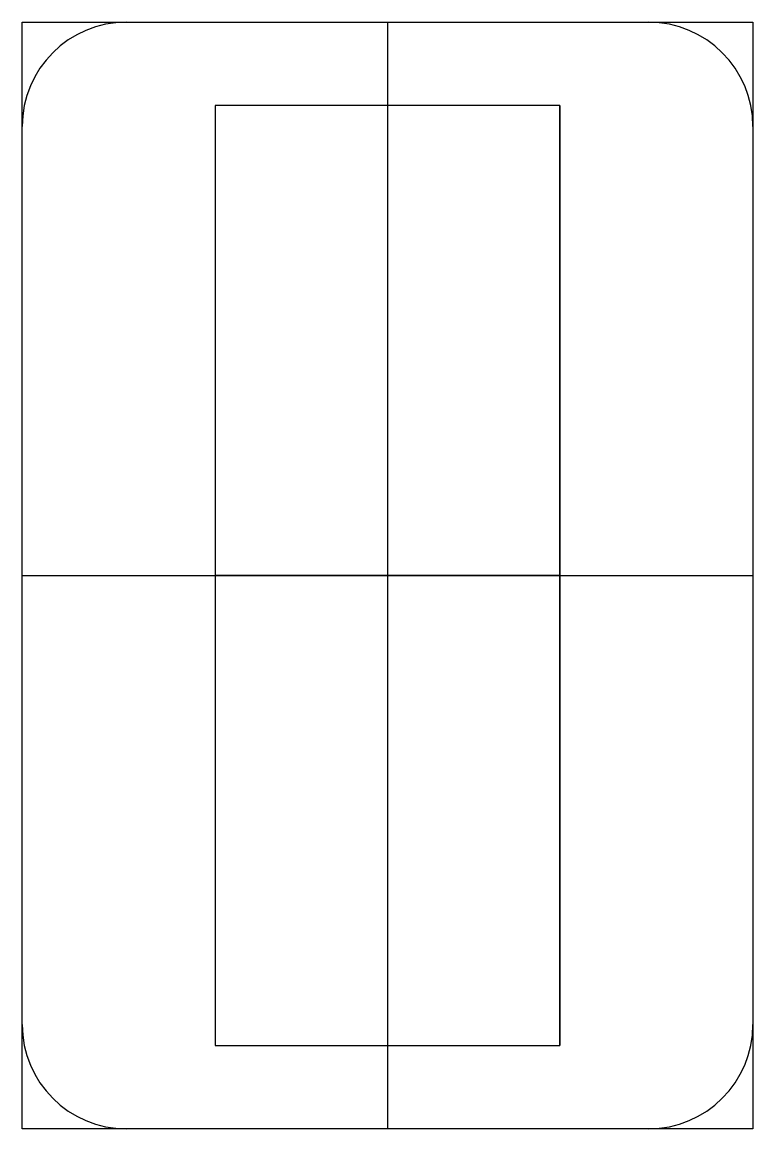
# Model space of a CAD drawing. Header units: millimetres. Extents: x -5.8 to 1.2, y 12.3 to 23.
import ezdxf

# ---------------------------------------------------------------- set-up
doc = ezdxf.new("R2010")
doc.units = ezdxf.units.MM
doc.layers.get('0').update_dxf_attribs({"linetype": 'CONTINUOUS'})

msp = doc.modelspace()

# ---------------------------------------------------------------- linework, layer by layer
for p, q in [((-2.318, 22.95), (-2.318, 12.35)), ((-2.318, 22.15), (-2.318, 13.15)), ((-0.668, 22.15), (-0.668, 13.15)), ((-5.818, 17.65), (1.182, 17.65)), ((-0.668, 17.65), (-3.968, 17.65))]:
    msp.add_line(p, q)
for points in [[(-5.818, 22.95), (1.182, 22.95), (1.182, 12.35), (-5.818, 12.35)], [(-3.968, 22.15), (-3.968, 13.15), (-0.668, 13.15), (-0.668, 22.15)]]:
    msp.add_lwpolyline(points, close=True)
for centre, start, end in [((-4.818, 21.95), 90, 180), ((0.182, 21.95), 0, 90), ((-4.818, 13.35), 180, 270), ((0.182, 13.35), -90, 0)]:
    msp.add_arc(centre, 1, start, end)

doc.saveas('drawing.dxf')
